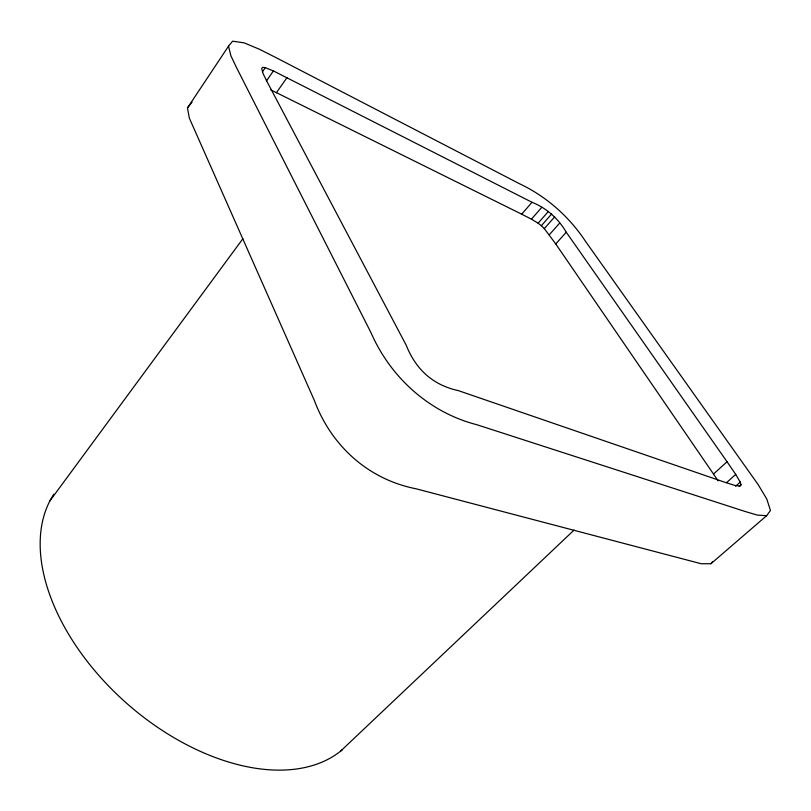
<?xml version="1.0" encoding="UTF-8"?>
<svg xmlns="http://www.w3.org/2000/svg" width="811" height="811" viewBox="0 0 811 811"><rect width="100%" height="100%" fill="white"/><g stroke="black" fill="none" stroke-linecap="round" stroke-linejoin="round"><path stroke-width="1.22" d="M187.473 107.924L228.509 46.197L232.605 41.179L244.081 42.841L259.378 49.228L275.628 57.429L519.334 183.661C546.452 196.404 569.434 216.831 585.856 241.84L758.143 484.593L766.8 499.059L770.45 510.514L766.628 515.695L710.953 563.726L701.231 563.746L416.347 488.851C368.316 479.494 331.253 445.868 314.313 400.34L189.328 118.102L187.473 107.924L192.025 102.176M262.48 71.733L265.298 67.648L273.398 70.922L532.016 202.284C546.614 208.103 558.384 218.666 566.25 232.22L727.051 461.753L735.729 474.415L740.23 482.099L741.031 484.836L740.007 486.002L734.979 485.485L725.287 482.423L458.448 390.649C432.821 385.124 415.81 369.35 406.21 345.202L267.985 83.462L263.17 73.831L261.689 68.631L262.571 67.323L265.298 67.648M266.373 81.049L273.398 70.922M270.783 89.94L276.45 92.667L286.982 77.643M49.907 500.863L242.915 238.677M710.953 563.726L712.453 561.82M276.45 92.667L521.706 214.195L532.016 202.284M521.706 214.195L531.438 219.173L541.728 207.373M531.438 219.173L538.098 223.187L548.388 211.458M538.098 223.187L541.363 225.701L551.662 213.992M718.14 480.822L555.748 243.949L544.313 228.621L554.633 216.922M549.29 234.784L559.681 223.086M555.748 243.949L566.25 232.22M340.519 751.219L574.036 530.1M713.558 473.999L727.051 461.753M726.615 482.586L735.729 474.415M735.638 486.205L740.23 482.099M739.186 486.478L741.031 484.836M766.628 515.695L757.342 515.097L745.684 511.66L476.726 424.68C429.303 412.515 390.517 377.389 371.053 332.794L236.498 67.546L230.932 55.888L228.509 46.197M541.363 225.701L544.313 228.621M342.475 749.607A193.454 118.68 41.5 0 1 126.273 702.944A193.454 118.68 41.5 0 1 53.81 494.234"/></g></svg>
